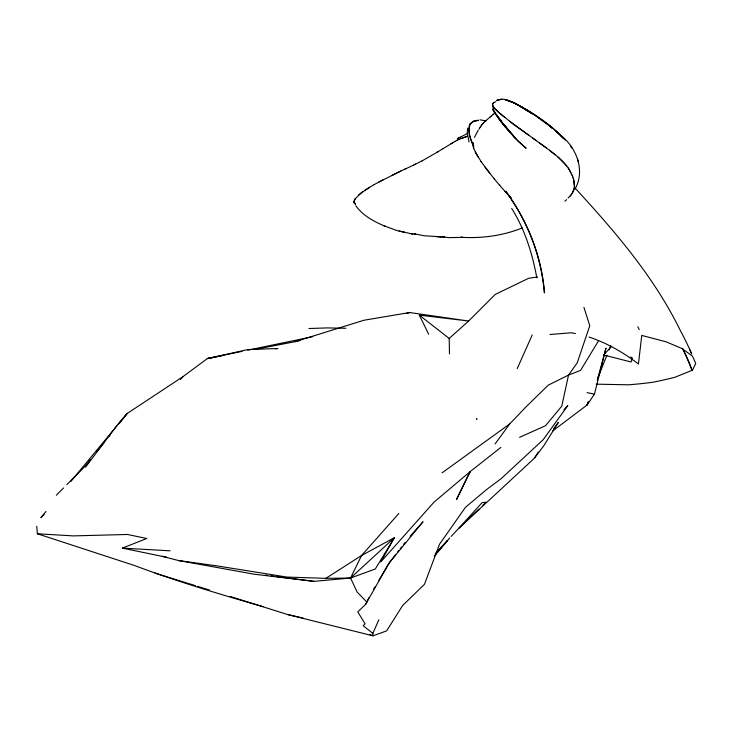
<?xml version="1.0" encoding="UTF-8"?>
<svg xmlns="http://www.w3.org/2000/svg" width="735" height="735" viewBox="0 0 735 735"><rect width="100%" height="100%" fill="white"/><g stroke="black" fill="none" stroke-linecap="round" stroke-linejoin="round"><path stroke-width="1.1" d="M493.222 107.053L493.828 108.192L493.222 107.429A6.937 5.604 15.8 0 1 493.02 106.988L492.928 106.125L493.856 107.457L492.79 106.253A6.725 1.746 44.5 0 1 492.615 105.739M472.678 142.278L473.496 148.185L478.081 156.941M472.963 142.59L473.79 148.498M574.357 186.855L573.622 179.119M493.231 106.952L492.974 106.658M492.597 104.407L493.405 102.707L495.868 101.687M492.671 104.315L492.496 105.169A6.725 1.746 44.5 0 0 492.588 105.665M574.017 188.684L574.421 186.763M467.662 128.156L467.23 132.585L469.022 141.984M552.601 431.013L586.999 405.104L594.45 394.116L605.998 348.124L597.27 380.234M355.464 198.468L355.143 199.02A4.134 1.369 -72.3 0 0 354.895 199.497A4.134 1.369 -72.3 0 0 354.656 200.012A4.134 1.369 -72.3 0 0 354.435 200.545L354.031 201.73A6.937 5.54 -85.6 0 0 354.068 202.272L354.353 203.264L354.307 200.618A6.725 6.385 19.5 0 1 354.518 200.122A6.725 6.385 19.5 0 1 354.757 199.608A6.725 6.385 19.5 0 1 355.271 198.772M574.09 188.601L573.024 191.642M598.005 377.514L606.899 355.225M609.021 349.915L610.712 345.671M573.603 190.31L572.868 192.01M474.452 137.344L478.182 130.279M230.257 596.48L287.495 614.506L373.003 635.83L372.875 633.405L378.819 619.807M517.21 368.602L532.232 334.949M598.658 340.571L580.586 370.385L568.532 375.08L548.319 385.103L526.582 406.308L509.658 423.985L495.114 443.949M354.068 201.482L354.408 201.087L354.481 202.456L354.123 201.822M372.875 633.405L363.209 625.742L365.075 623.794L357.77 611.906L365.571 604.409L368.961 597.601M492.919 106.483L493.066 106.051A4.134 1.369 -72.3 0 0 492.992 105.721A4.134 1.369 -72.3 0 0 492.882 105.445A4.134 1.369 -72.3 0 0 492.753 105.224L492.56 105.031M571.949 193.636L572.942 191.927M479.018 129.231L479.496 128.404M365.571 604.409L389.164 562.964L395.393 554.934M574.568 189.749C585.758 171.521 576.718 147.551 560.676 135.359L565.39 140.008L555.642 130.83M373.683 588.9L374.832 586.98M378.847 580.255L389.164 562.964L423.029 521.731L410.121 536.302M479.422 128.487L480.194 127.247M451.189 536.44L458.585 528.502L531.295 461.093L534.703 457.749L538.277 452.108M480.12 127.33L481.039 125.979M355.345 198.652L360.839 193.213L369.631 187.223M570.884 195.133L572.023 193.544M492.735 103.653L494.012 102.284M480.966 126.062L481.939 124.748M85.591 467.074L116.883 425.556L127.137 413.511L182.914 376.669L207.389 358.561L247.833 349.584L277.885 348.509L275.643 348.831M534.703 457.749L543.826 445.686L558.425 422.359L553.565 428.735M397.47 552.261L398.848 550.478M400.235 548.687L401.613 546.904M403.69 544.231L405.077 542.448M90.322 459.807L85.361 466.045L66.821 484.705M96.689 451.795L104.48 442.001M108.734 436.663L110.149 434.881M119.355 423.305L127.137 413.511L118.372 424.104M481.866 124.831L483.06 123.379M45.993 511.477L40.875 517.651L44.118 514.436M70.845 481.471L116.902 425.868M434.385 556.211L449.71 538.02M569.607 196.576L570.305 195.776M354.233 202.198L355.474 204.33M482.987 123.462L483.832 122.506M570.231 195.868L570.957 195.041M398.848 513.471L361.574 555.485L350.567 578.032L357.1 592.006L366.894 602.14M436.81 552.297L447.486 540.4L435.203 554.006M435.552 553.832L440.789 548.108M563.92 409.772L567.833 405.591L543.165 439.741L501.196 478.632L486.588 489.547L465.457 507.315L439.512 544.267L424.481 584.27L402.651 605.493L386.628 630.878L373.003 635.83L370.045 634.461M611.575 346.415L603.61 354.959L631.043 361.987L632.44 358.23L630.805 356.98M483.759 122.589L484.806 121.505M56.338 495.252L63.596 487.948M493.066 114.513L494.977 112.685M478.816 509.162L458.585 528.502L482.077 502.648L486.092 502.207L482.858 505.303M568.118 197.981L569.68 196.493M484.733 121.597L490.217 116.966M564.893 201.215L566.639 199.644M490.144 117.049L490.962 116.295M449.498 353.847L449.186 338.458L468.645 321.03L495.234 294.423L528.676 278.271L537.505 276.994M490.888 116.378L493.139 114.43M358.368 195.262L362.649 191.807M500.838 447.422L470.271 471.521L434.063 502.106L380.794 561.926L394.364 537.726L361.574 555.485L325.881 578.344L286.861 577.067L216.65 565.84L178.669 560.566L162.233 556.367L122.387 548.117L146.77 538.498L127.44 534.474L73.243 535.898L37.366 533.766L36.75 526.26M442.066 472.844L509.658 423.985M365.12 190.144L374.188 184.568M437.61 152.007L443.04 148.626M455.158 141.313L443.003 148.69M450.959 143.775L453.164 142.461M437.647 151.943L422.083 160.892M458.19 138.29L467.258 133.586M457.216 138.869L460.229 137.16M374.152 184.623L383.33 179.671M378.736 182.124L400.851 171.007M354.178 202.189L354.536 202.952M455.121 141.368L457.161 140.266M413.888 164.989L415.642 164.034M415.606 164.098L422.12 160.836M496.401 100.612C501.426 98.021 507.536 99.335 512.12 102.312L505.11 99.758M457.124 140.33L458.879 139.429M392.224 175.242L404.994 169.041M405.775 168.765L413.924 164.934M519.553 437.343L545.554 425.684L561.751 406.17L568.532 375.08L577.223 362.833L589.773 325.761L583.93 307.368M458.842 139.494L467.249 136.278M404.957 169.105L405.812 168.701M522.172 227.951C502.85 235.797 481.636 238.553 460.891 237.276L462.673 237.359L448.91 237.635L442.681 236.881L444.344 236.946M461.176 138.502L467.212 136.343M254.521 349.492L294.928 341.711L363.99 320.23L409.689 312.54L468.645 321.03L419.354 315.14L428.643 334.241M406.409 313.432L409.689 312.54M294.928 341.711L300.505 340.415M211.864 357.917L207.389 358.561L242.118 351.348M247.713 350.182L312.687 336.694M478.182 120.154L473.248 121.146L469.895 123.893C467.111 131.436 470.372 139.319 473.515 146.182M478.494 120.457L473.561 121.44L470.216 124.187C467.432 131.73 470.694 139.613 473.827 146.476M207.389 358.561L221.979 355.749M444.583 237.019L424.297 235.788L414.2 233.813L415.587 234.006M550 334.508L571.371 332.78L575.422 333.598M178.669 560.566L254.135 574.2L314.029 581.357L350.567 578.032L375.291 568.991L394.364 537.726L350.567 578.032L325.881 578.344M308.921 328.517L327.103 327.911L345.863 328.279M415.486 234.18L411.297 233.813M122.387 548.117L170.116 550.818M596.159 384.166L628.489 384.809A391.305 324.741 22.3 0 0 653.617 382.136A654.076 496.419 33.7 0 0 674.932 377.275L691.938 370.366A170.998 148.351 55.6 0 0 682.392 348.39M436.057 236.56L441.248 237.175M271.086 575.918L274.477 576.35M276.737 576.635L314.029 581.357M505.331 99.629L513.875 102.441L532.149 113.741L521.354 106.75M479.983 119.842L485.964 120.843M162.233 556.367L166.716 557.185M265.454 575.082L267.696 575.496M412.693 234.088L396.762 230.505L383.936 225.755L384.864 226.15C373.968 221.612 362.814 215.53 355.768 205.754M587.035 392.6L594.45 394.116M399.151 231.056L404.112 232.085L402.853 231.819M287.495 614.506L303.022 618.043M589.093 337.053C606.991 343.015 623.51 352.515 638.449 364.009L641.747 335.426L665.993 341.775L682.098 348.583A391.305 6.514 37.8 0 0 692.398 356.071A654.076 90.267 41.4 0 1 695.723 363.54L692.251 370.66A170.998 148.351 55.6 0 0 682.714 348.684M509.272 100.998L515.189 103.405L527.454 110.627M263.011 606.641C219.747 594.238 176.556 581.302 134.404 565.481L37.366 533.766M154.938 573.125L195.326 585.648M197.513 586.328L209.521 590.049M512.35 102.009L529.623 111.463L551.002 126.815L535.154 115.22L516.632 104.205M513.177 102.652L520.215 106.033M512.993 102.597L515.722 103.8M521.051 106.465C536.412 115.367 551.572 125.216 563.616 138.419L555.632 130.913M532.553 138.061L546.371 147.827M536.228 140.523L513.489 124.307L500.351 113.677M528.943 135.369L509.612 121.229M539.665 143.086C551.14 151.64 564.204 159.725 570.994 172.789M549.936 126.448L552.316 128.248M550.791 127.1L552.426 128.331M553.905 129.443L554.879 130.187M549.431 150.262L555.237 154.864M419.354 315.14L449.186 338.458M504.026 116.801L505.055 117.664M502.97 116.056L499.552 112.979M499.478 113.071L493.488 107.236L494.324 108.302M498.725 112.4L494.71 108.697M557.911 156.959L566.795 165.899M575.092 188.096C615.186 231.69 654.38 277.233 680.5 330.869C684.607 338.376 688.282 346.102 691.699 353.939L689.614 349.263M505.101 191.468L511.248 197.853M504.853 126.218L505.533 126.971L502.575 123.572M499.497 185.156L505.395 191.78M500.443 120.935L508.207 130.178L506.544 128.248M504.035 125.336L505.478 127.008L502.915 123.848L505.478 127.008M494.214 178.853L499.782 185.468M355.134 203.806L355.51 204.266M508.638 130.407L518.414 141.552L526.131 148.268L514.371 137.518L501.151 121.201M506.038 127.697L498.753 118.317L493.984 110.783L494.205 111.242M503.172 124.224L495.133 113.714M494.499 179.165L484.907 166.928M570.636 146.302L572.087 148.158M504.963 125.713L507.986 129.608M502.749 123.305L514.877 137.592L504.164 125.584L496.097 114.504M499.515 119.612L501.683 122.433L498.909 118.813M489.62 173.037L481.039 161.544M498.844 117.931L501.518 121.642M498.146 116.902L500.296 119.98M501.123 120.862L501.573 121.532L500.443 119.796M481.324 161.856L475.251 152.182M511.689 208.382C524.845 229.403 532.37 253.584 536.826 277.839M494.609 112.905L492.569 109.442M568.394 167.92L572.887 177.117M637.888 326.744L639.174 329.638M572.243 175.095L574.099 181.398L574.412 185.073M578.574 162.665L577.471 158.76M506.075 191.835A177.944 154.368 55.6 0 1 544.267 292.64M505.735 191.247A177.944 154.368 55.6 0 1 544.58 292.934M588.266 401.926L586.999 405.104L588.276 401.999M467.506 476.721L456.582 499.377L470.271 471.521L467.506 476.721M182.914 376.669L180.516 379.122L182.914 376.669M500.847 99.436L500.287 99.547L502.161 99.344L500.884 99.409M500.177 99.583L497.917 99.868L500.177 99.583M493.424 109.947L492.882 109.092L493.424 109.947M476.813 419.125L476.611 418.665L476.813 419.125"/></g></svg>
